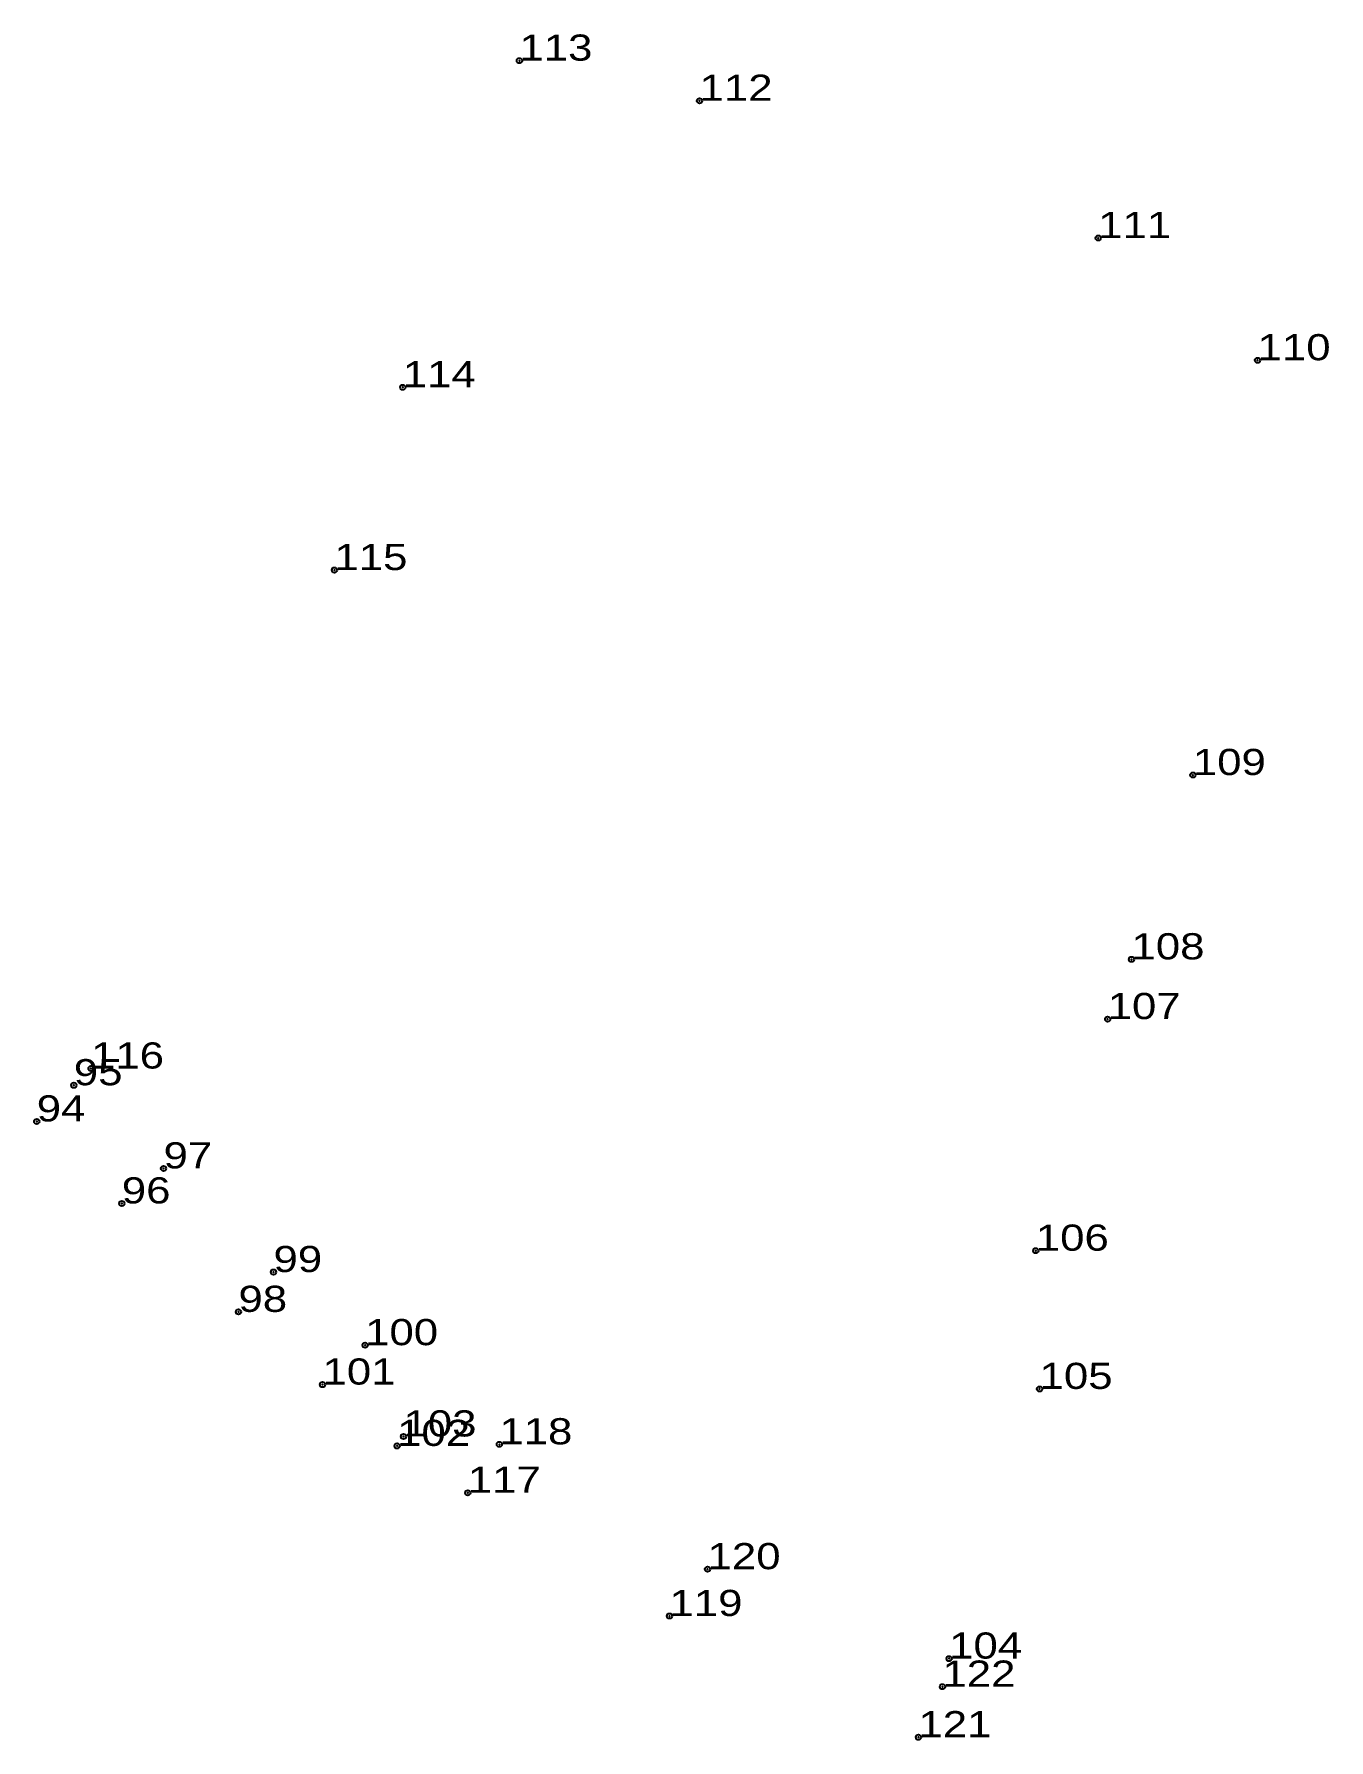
# Model space of a CAD drawing. Header units: metres. Extents: x 540836 to 552160, y 1826484 to 1841300.
# Drawn here: x 551521.7 to 551610.7, y 1841182.5 to 1841299.8 of the extents above.
import ezdxf

# ---------------------------------------------------------------- set-up
doc = ezdxf.new("R2010")
doc.units = ezdxf.units.M
doc.header["$LTSCALE"] = 0.72
doc.header["$PDMODE"] = 32
doc.header["$PDSIZE"] = 0.36
doc.layers.add('12', color=7, linetype='Continuous')
doc.layers.add('7', color=7, linetype='Continuous')

msp = doc.modelspace()

# ---------------------------------------------------------------- linework, layer by layer
at = {"layer": '7'}
for p in [(551555.06, 1841298.01), (551567.45, 1841295.25), (551594.86, 1841285.81), (551605.82, 1841277.4), (551547.04, 1841275.54), (551542.34, 1841262.97), (551601.37, 1841248.87), (551597.15, 1841236.19), (551595.51, 1841232.08), (551525.6, 1841228.68), (551524.42, 1841227.53), (551521.87, 1841225.04), (551530.59, 1841221.81), (551527.72, 1841219.4), (551590.57, 1841216.15), (551538.15, 1841214.68), (551535.74, 1841211.94), (551544.45, 1841209.65), (551541.52, 1841206.94), (551590.83, 1841206.64), (551546.65, 1841202.72), (551547.09, 1841203.37), (551553.68, 1841202.83), (551551.51, 1841199.5), (551568, 1841194.24), (551565.38, 1841191.02), (551584.61, 1841188.09), (551584.15, 1841186.16), (551582.5, 1841182.68)]:
    msp.add_point(p, dxfattribs=at)

# ---------------------------------------------------------------- texts
at = {"layer": '12', "width": 1.25}
for s, p in [('113', (551555.06, 1841298.01)), ('112', (551567.45, 1841295.25)), ('111', (551594.86, 1841285.81)), ('110', (551605.82, 1841277.4)), ('114', (551547.04, 1841275.54)), ('115', (551542.34, 1841262.97)), ('109', (551601.37, 1841248.87)), ('108', (551597.15, 1841236.19)), ('107', (551595.51, 1841232.08)), ('116', (551525.6, 1841228.68)), ('95', (551524.42, 1841227.53)), ('94', (551521.87, 1841225.04)), ('97', (551530.59, 1841221.81)), ('96', (551527.72, 1841219.4)), ('106', (551590.57, 1841216.15)), ('99', (551538.15, 1841214.68)), ('98', (551535.74, 1841211.94)), ('100', (551544.45, 1841209.65)), ('101', (551541.52, 1841206.94)), ('105', (551590.83, 1841206.64)), ('103', (551547.09, 1841203.37)), ('102', (551546.65, 1841202.72)), ('118', (551553.68, 1841202.83)), ('117', (551551.51, 1841199.5)), ('120', (551568, 1841194.24)), ('119', (551565.38, 1841191.02)), ('104', (551584.61, 1841188.09)), ('122', (551584.15, 1841186.16)), ('121', (551582.5, 1841182.68))]:
    msp.add_text(s, height=1.8, dxfattribs=at).set_placement(p)

doc.saveas('drawing.dxf')
